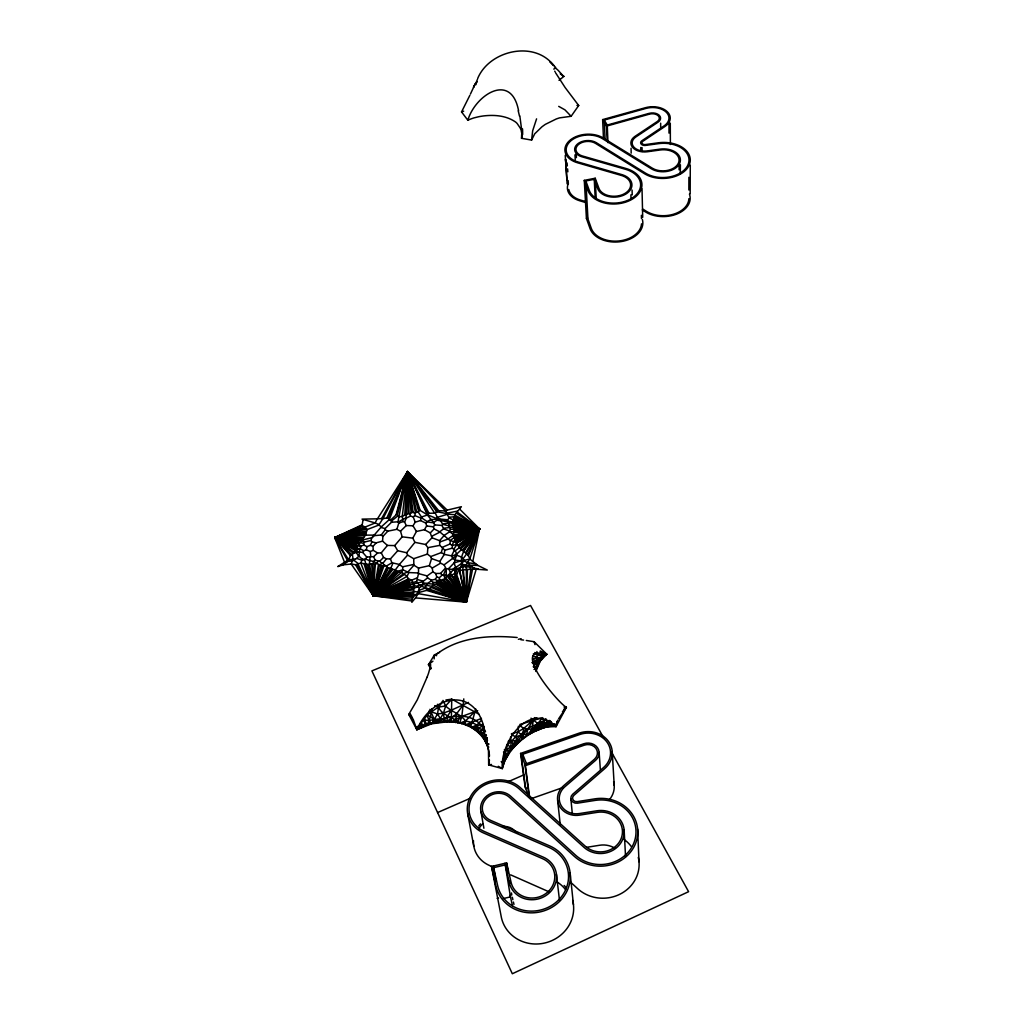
<?xml version="1.0" encoding="UTF-8"?>
<svg xmlns="http://www.w3.org/2000/svg" width="1025" height="1025" viewBox="0 0 1025 1025"><rect width="100%" height="100%" fill="white"/><g stroke="black" fill="none" stroke-linecap="round" stroke-linejoin="round"><path stroke-width="1.5" d="M476.228 569.195L466.388 569.49L466.337 602.149L415.509 597.895L411.832 602.277L411.691 600.97L412.921 597.229L417.623 593.129L419.379 587.876L421.48 586.3L466.337 602.149L476.228 569.195L487.311 570.054L477.855 565.428L469.77 559.035L465.965 565.095L460.315 567.389L459.367 570.297L466.337 602.149L418.226 593.642L415.509 597.895M688.864 189.997L688.902 177.287M670.286 123.115L670.388 144.499M690.171 193.789L690.273 165.127M669.017 122.769L668.992 133.109M394.702 545.595L402.172 536.818L400.506 531.193L396.88 529.323L387.834 531.168L382.889 536.421L382.556 541.123L387.424 545.415L394.702 545.595L397.738 550.707L406.643 552.757L407.617 555.076L413.69 558.689L427.387 554.102L430.679 556.601L431.563 558.574L439.815 561.533L440.583 563.173L444.056 564.865L446.157 568.734L454.69 569.657L455.792 567.017C451.436 561.508 459.213 556.139 455.177 550.835L452.384 548.119L452.281 545.441L449.911 544.032L442.108 547.427L439.738 545.39L427.848 547.658L425.644 544.518L414.92 542.34L412.806 538.151L416.432 531.475L424.414 529.72L430.269 532.91L431.961 537.766L425.644 544.518M447.797 521.315L449.603 527.324L453.127 527.158L452.166 521.994L439.827 519.457L437.278 517.33L435.305 513.077L428.988 513.32L427.092 514.281L407.476 471.615L377.443 518.829L362.004 519.124L375.163 522.942L377.226 518.817L382.966 518.548L407.476 471.615L447.182 510.117L461.378 506.722L454.921 514.729L454.242 518.445L452.909 519.739L449.027 517.894L445.683 510.975L438.662 510.655L434.651 513.128L407.476 471.615L381.838 518.163M463.069 566.902L460.994 561.136L470.065 558.971L467.759 554.73L459.238 547.76C459.482 544.826 454.626 545.723 456.227 542.366M448.053 538.971L450.231 540.598L456.112 542.366L456.343 540.559L453.87 536.293L452.691 535.703L448.053 538.971L439.738 531.821L434.075 528.926L433.434 526.837L434.677 524.915L433.575 522.558L427.105 514.653L439.981 519.88L442.813 524.3L449.04 525.928M489.463 756.181C488.771 736.373 470.347 722.228 451.295 722.048L451.756 699.152L445.913 699.985M419.379 587.876L417.611 586.326L419.212 585.288L421.48 586.3M442.992 700.395L445.619 705.969C451.589 711.991 460.738 713.861 465.465 720.959L465.376 724.906L481.468 718.397M680.293 174.083L680.395 164.743M521.674 134.454L521.52 138.298L531.603 140.079L534.704 133.827L541.905 126.844A86.203 57.336 -2.9 0 1 545.39 124.333L556.319 118.951A145.114 98.772 -2.6 0 1 559.496 117.888L571.13 116.286L578.702 105.511L565.121 87.535L555.64 72.877M454.626 559.97L461.34 560.944C461.109 548.183 474.998 539.932 479.546 528.913L459.572 508.989M416.073 594.679L413.562 594.526L413.664 588.452L409.654 585.993L373.292 595.781L351.216 564.058L352.305 560.995L356.649 558.407C360.569 556.152 358.558 550.579 360.185 548.798L363.773 550.707L366.335 549.861L370.256 551.514L373.279 550.335L377.584 553.013L381.274 552.872L387.424 545.415M467.464 569.528L466.337 602.149L426.515 590.4L418.892 592.488L418.226 593.642M411.691 600.97L373.292 595.781L360.787 562.943L362.35 559.317L365.553 559.061L366.758 557.049L373.613 556.678L377.584 553.013M355.521 564.724L356.841 564.532L373.292 595.781L407.463 580.201L407.937 578.292L407.079 576.306L401.672 572.347L398.136 571.681L373.292 595.781L355.521 564.724L351.216 564.019L343.003 564.877L337.802 566.594L348.564 559.701L354.97 559.163M411.986 599.189L373.292 595.781L374.433 564.391L369.858 563.75C367.873 557.357 373.318 563.635 375.15 560.252L379.711 561.239L383.581 557.421L386.399 558.843L390.397 558.945L397.738 550.707M416.432 531.475L412.998 525.799L406.272 525.556L404.567 522.02L402.928 521.546L402.812 519.483L406.079 517.83L407.476 471.615L445.683 510.975M445.337 568.183L440.622 573.385L435.625 573.488L432.845 571.822L432.243 568.055L429.321 565.672L418.52 568.093L413.921 565.223L413.69 558.689M486.286 737.09L488.464 751.005L488.669 764.906L502.276 768.571C500.226 742.126 528.862 700.626 556.075 726.584L566.389 707.288C558.471 703.586 508.182 643.764 546.812 654.245L540.278 661.138L535.844 671.426M531.603 140.079L532.68 130.739L536.575 118.849M478.15 568.862C471.91 568.363 470.59 565.313 465.798 565.095L466.285 566.825L463.095 566.607M510.54 737.026L511.244 741.382L510.476 751.389L504.428 761.396L502.276 768.571L498.304 766.303M503.121 758.82L505.466 759.269L503.89 756.617L506.722 749.582L507.055 745.047C512.808 740.332 519.496 734.566 518.317 726.302M360.185 548.798L361.236 545.928L363.888 545.095L366.937 546.607L370.345 545.338L372.985 546.376L373.279 550.335M412.921 597.229L373.292 595.781L375.24 564.211L376.636 563.455L380.48 565.018L381.607 563.071L382.991 563.186L383.901 564.826L386.54 565.967L391.934 562.776L399.391 564.442L407.617 555.076M402.812 519.483L402.261 516.626L404.773 514.883L407.476 471.615L438.662 510.655M344.502 562.238L334.714 537.574L359.224 540.265C365.195 538.804 365.63 534.089 367.206 529.541L378.712 525.12L381.467 526.709L389.346 519.547L407.476 471.615L437.38 511.052M360.774 563.033L357.93 563.917L373.292 595.781L390.884 568.017L392.818 563.442M447.259 520.764L449.027 517.894M427.387 554.102L427.848 547.658M434.139 658.921L434.433 654.86L439.558 652.425M489.438 759.948L488.669 764.906L491.513 764.471M360.787 562.943L364.106 563.75L373.292 595.781L406.81 580.957M427.066 677.23L417.252 699.908L408.757 714.399L416.868 729.736L431.576 723.817L446.926 721.843L447.425 716.411L451.308 710.184L468.515 702.42M359.058 549.285L357.84 548.836L357.02 546.12L355.598 545.8L356.277 543.75L358.788 543.852L360.339 542.699L363.593 543.199L364.58 542.007L370.947 540.508L371.857 537.741L374.356 535.665L381.287 534.986L382.889 536.421M431.833 708.839L430.474 716.693L427.246 725.021L424.26 719.883C427.322 711.017 438.892 710.197 442.236 701.51M418.892 592.488L419.712 590.092L425.106 588.119L427.425 589.695L466.337 602.149L454.754 578.074L455.318 572.911L454.382 569.503L460.904 567.414L461.481 564.134M432.845 571.822L427.156 575.909L418.533 573.603L418.52 568.093M481.122 720.601L476.933 725.047L475.152 729.928L483.428 725.495M547.401 720.562L543.109 728.083C530.104 732.196 518.906 740.793 510.476 751.389L506.722 749.582L504.249 749.928M431.269 580.137L431.307 580.957L427.528 583.327L423.568 583.071L422.543 581.841L427.566 577.908L431.269 580.137L435.279 579.356L438.879 582.238L441.173 581.354L439.827 579.714L437.265 580.586M466.285 566.825L469.732 567.068M437.483 704.29C440.007 715.783 453.063 716.296 459.61 723.227L461.839 716.424L463.787 698.871M367.206 529.541L365.015 527.119L375.163 522.942M378.712 525.12L382.966 518.548M526.312 736.411L527.734 729.339L534.525 717.615M402.261 516.626L407.476 471.615L436.688 511.706M433.742 723.342L434.228 719.383L437.572 714.015L438.495 707.109L445.619 705.969L451.756 699.152L478.79 714.118M557.677 720.165L556.075 726.584L544.518 727.007L543.109 728.083L544.429 727.673L550.156 720.626M439.738 545.39L439.597 540.662L431.961 537.766M470.859 569.016L466.337 602.149L431.512 587.517L429.321 588.414M373.023 563.942L373.356 561.521M449.911 544.032L450.385 540.636M455.907 568.811L455.126 574.205L466.337 602.149L431.692 586.364L422.659 584.455L419.148 585.006L416.573 581.598L418.533 573.603M544.429 727.673L545.748 727.263L546.056 725.213L543.058 718.743M412.998 525.799L415.215 522.199L420.455 520.546L421.493 516.997L418.226 512.116L415.445 512.564L414.843 515.588L413.19 516.856L410.423 516.1L406.4 518.022L404.567 522.02M473.883 568.773L474.05 567.786M431.692 586.364L433.575 585.211L466.337 602.149L462.557 570.015L466.388 569.49M459.367 570.297L462.608 570.156L463.21 566.518M413.562 594.526L412.319 595.986L373.292 595.781L378.443 564.826M546.402 719.563L543.66 720.998L540.367 729.057L536.075 730.851L539.432 724.854L545.838 718.717M454.921 559.804L452.691 558.42L451.512 555.857L444.299 554.397L444.748 550.233L442.108 547.427M535.319 718.153L523.89 728.339L521.238 740.268L508.285 741.216M533.999 669.44L536.562 668.761L533.436 666.775L534.64 663.277L537.036 660.561L536.921 651.541M364.708 559.458L373.292 595.781L396.265 571.322L395.458 569.746L399.391 564.442M366.335 549.861L366.937 546.607M396.88 529.323L398.725 523.25L397.982 521.815L407.476 471.615L428.988 513.32M472.538 569.157L466.337 602.149L436.163 584.34L427.784 583.648L426.528 584.955M412.703 595.256L373.292 595.781L379.481 565.121M440.891 580.176L446.131 578.343L446.336 568.683M459.61 723.227L465.465 720.959L471.679 722.369L476.933 725.047L478.662 728.493L477.945 731.952L482.877 729.493L484.351 726.738M472.858 561.047L479.546 528.913L457.073 511.911M477.663 710.645L461.839 716.424L455.51 722.535L456.561 713.797L463.121 705.072M452.691 535.703L454.447 530.079L453.793 529.246L450.398 529.22L449.655 531.668L454.024 535.088L453.87 536.293M457.56 722.868L457.983 720.895M399.122 516.344L397.764 515.959L397.431 514.64L407.476 471.615L427.643 513.884M359.224 540.265L357.546 541.892L360.326 542.481L363.657 539.727L371.985 537.651L381.467 526.709M365.4 527.132L362.043 525.607L363.029 520.008M389.064 519.918L390.474 520.213L396.893 514.166L407.476 471.615L420.199 510.437L427.105 514.653M413.126 593.667L373.292 595.781L381.185 565.864L380.48 565.018M396.188 514.358L407.476 471.615L419.315 510.424L418.226 512.116M450.231 540.598L454.28 537.369M436.163 584.34L436.983 583.904L466.337 602.149L455.536 574.167L456.42 568.555M475.767 708.967L470.603 727.148L482.852 724.355M413.242 592.77L373.292 595.781L381.915 566.197L383.901 564.826M411.179 586.659L413.728 586.044L413.6 583.853L411.563 580.317L407.937 578.292M429.911 709.338L434.228 719.383L431.576 723.817L429.155 720.613L426.938 715.181L430.474 716.693L438.072 722.561L443.518 713.08L445.619 705.969M430.679 556.601L441.262 552.603L442.493 548.49M436.983 583.904L436.202 582.367L433.332 582.469L431.307 580.957M429.321 565.672L431.563 558.574M521.52 138.298L521.892 136.94A46.484 30.302 -6.1 0 0 522.071 134.916L521.084 129.983A69.533 45.472 -6.7 0 0 520.123 127.894L517.305 123.718A14.568 9.468 -5.4 0 0 515.101 121.693C505.914 115.53 494.204 114.659 483.48 115.94A59.758 39.373 -5.8 0 0 478.675 116.735L473.883 117.913A58.041 38.194 -5.7 0 0 469.335 119.553L467.836 120.22L461.545 111.917L469.886 95.261M364.106 563.75L367.603 564.442L373.292 595.781L407.809 582.777L408.847 581.342L416.919 577.998M469.77 559.035L479.546 528.913L456.381 513.166M359.096 549.182L355.15 547.568L355.598 545.8M447.425 716.411L444.184 719.038C437.393 717.808 430.897 721.638 424.26 719.883L420.686 723.189L418.917 728.583L418.021 726.136M413.831 591.886L373.292 595.781L382.773 566.133M454.459 562.699L464.082 560.137L461.455 557.369M437.188 583.212L438.38 583.199L466.337 602.149L456.804 574.91L458.547 569.938L459.892 569.938M488.669 764.906L489.425 762.728M413.626 589.721L373.292 595.781L383.67 566.646L385.4 565.736M433.575 585.211L433.806 584.545M361.863 524.928L334.714 537.574L355.15 547.593L354.432 552.654L350.422 555.576L348.013 561.316L343.003 564.877M453.793 529.246L453.127 527.158M438.879 582.238L466.337 602.149L450.347 572.873L453.588 569.657M553.974 726.328L554.807 724.201L548.618 724.637L546.056 725.213L540.367 729.057M389.346 519.547L388.373 518.522L407.476 471.615L418.61 511.052M502.276 768.571C508.81 746.021 527.913 713.81 556.075 726.584L557.087 721.562M468.438 555.627L479.546 528.913L454.946 515.101M555.909 724.342L555.038 726.418L554.807 724.201L552.911 726.277L552.834 724.393L550.668 726.379L551.565 722.266L545.748 727.263M456.445 544.762L457.227 542.917L456.112 542.366M413.536 584.109L409.821 584.814L408.834 583.392L416.573 581.598M532.962 732.363L537.933 723.291L542.763 717.628M435.625 573.488L436.804 577.024L439.264 577.703L442.134 575.204L443.312 575.281L446.157 568.734M356.867 543.468L357.674 542.046L334.714 537.574L347.373 560.239M369.858 563.75L368.692 564.416L373.292 595.781L409.821 584.814M452.127 545.287L453.652 541.841M452.166 521.994L453.37 520.457L452.909 519.739M382.786 518.624L386.822 518.035L407.476 471.615L416.688 512.013M470.462 93.992L475.241 83.794L473.537 87.24L473.986 86.267M475.972 84.652A38.425 24.421 -6.7 0 0 475.472 84.076L477.496 79.271M467.759 554.73L479.546 528.913L454.626 516.113M370.345 545.338L371.96 541.866L370.947 540.508M467.836 120.22C475.331 94.902 511.321 71.571 518.586 110.803M413.664 588.452L373.292 595.781L386.95 566.94L386.54 565.967M407.079 576.306L408.86 572.552L418.046 572.962M451.512 555.857L454.293 550.271M451.308 710.184L443.518 713.08L444.184 719.038L446.926 721.843L449.129 721.92L451.154 717.936L456.561 713.797M411.358 587.043L373.292 595.781L387.617 567.683L386.95 566.94M477.663 78.528C489.297 50.238 534.435 40.103 553.705 65.459L549.938 61.667L555.717 67.496M425.106 588.119L425.452 587.466M466.337 553.333L479.546 528.913L454.382 517.804M411.23 586.672L373.292 595.781L388.488 568.029L390.884 567.94M551.796 726.315L552.834 724.393M369.718 563.968L373.292 595.781L396.47 571.643L402.748 569.772L408.86 572.552M461.942 563.583L463.8 560.816M431.512 587.517L431.948 586.774M465.709 552.616L479.546 528.913L454.242 518.445M424.414 529.72L426.631 525.966L425.9 523.134L420.455 520.546M463.492 724.303L465.465 720.959L474.678 711.76M362.043 525.607L334.714 537.574L354.419 552.693L356.457 552.77L357.392 548.964M357.097 551.745L362.735 552.424L363.773 550.707M486.542 744.47L489.015 744.112L486.004 743.189L486.747 742.1L484.787 740.614L487.195 737.846L482.557 736.732L486.465 735.309M439.815 561.533L444.299 554.397M432.678 583.494L433.332 582.469M376.636 563.455L378.007 561.354M435.279 579.356L436.804 577.024M549.49 726.52L550.732 724.624L548.298 726.699L548.593 722.587L550.886 721.459L547.043 726.956M422.659 584.455L423.568 583.071M453.793 549.182L456.599 544.98M558.548 718.884L566.389 707.288L564.045 707.071M409.68 584.98L373.292 595.781L391.691 568.913L390.884 568.017M434.677 524.915L442.044 525.441L442.813 524.3M453.422 722.279L455.395 719.409L461.839 716.424M468.899 726.353L471.679 722.369L467.169 725.61M543.66 720.998L537.933 723.291L524.621 737.59L518.035 731.876L511.385 733.759M371.768 564.339L373.292 595.781L392.754 569.426L395.458 569.746M463.313 558.446L466.567 554.025M463.313 550.784L479.546 528.913L453.306 519.829M381.287 534.986L385.195 529.771L385.08 528.58L391.524 522.238L397.982 521.815M475.472 84.076L477.189 81.846M382.991 563.186L386.399 558.843M410.423 516.1L410.179 513.897L411.102 512.743L413.126 512.321L414.728 513.384M406.643 552.757L414.92 542.34M453.55 541.841L455.318 539.624M462.429 550.182L479.546 528.913L453.37 520.457M549.298 720.396L545.646 722.997L539.432 724.854L532.206 728.929L527.734 729.339L514.012 744.739L506.722 749.582L509.092 753.272L505.171 753.772L503.467 752.03M372.703 564.186L373.292 595.781L395.445 569.81M541.751 728.557L543.237 726.815L544.518 727.007M476.561 730.928L478.662 728.493L482.877 729.493L484.3 732.222L481.583 735.45L485.978 734.669M357.02 546.12L358.917 545.005L358.788 543.852M559.022 80.36L563.865 76.414C561.841 75.235 554.653 64.498 553.923 69.277M413.921 565.223L408.155 571.719L403.581 573.731L373.292 595.781L408.911 584.032M439.597 540.662L444.017 535.665M443.312 575.281L448.13 575.397L450.539 572.706L448.604 568.529M562.456 711.696L566.389 707.288L564.058 709.108M372.985 546.376L376.201 542.84L382.556 541.123M460.84 548.926L479.546 528.913L453.063 521.161M430.269 532.91L434.075 528.926M448.604 568.657L454.677 562.302M453.063 558.484L456.535 554.961M460.174 548.221L479.546 528.913L452.422 522.494M482.877 729.493L479.252 733.067L484.3 732.222L480.443 734.246M537.51 730.236L545.646 722.997L548.593 722.587M400.506 531.193L406.272 525.556M413.562 588.324L417.611 586.864M425.9 523.134L427.207 521.904L433.69 522.865M408.834 583.392L373.292 595.781L398.815 572.078M456.458 554.294L461.263 549.823M446.926 721.843L451.154 717.936M541.533 724.765L534.55 731.555L532.206 728.929L533.205 720.293L536.818 717.897M421.288 586.044L422.877 584.647M425.17 586.953L426.836 585.493M459.033 546.748L479.546 528.913L452.333 523.122M407.924 582.431L373.292 595.781L401.672 572.347L402.774 569.849L402.607 566.812L399.481 564.698M391.524 522.238L391.435 521.11L397.764 515.959M458.572 545.979L479.546 528.913L452.883 524.582M432.934 661.163L428.488 664.7L430.795 669.017M439.738 531.821L443.594 528.798L442.044 525.441M406.195 515.011L408.001 513.589L410.179 513.897M426.515 590.4L427.425 589.695M457.842 545.415L479.546 528.913L452.845 525.184M436.65 654.181C459.29 636.858 489.745 634.975 517.177 637.524M455.177 550.835L459.238 547.76M452.768 569.298L455.792 567.017M444.056 564.865L452.691 558.42M436.202 582.367L437.419 581.47M461.583 723.752L465.465 720.959M436.202 518.842L437.893 517.663M433.575 522.558L436.958 520.2L440.917 520.854M455.946 569.08L455.484 567.671L461.916 563.199M407.489 579.343L373.292 595.781L404.145 574.589M451.551 575.422L455.318 572.911M443.889 535.601L449.706 531.732L453.78 531.642M455.395 719.409L451.295 722.048L449.129 721.92M533.026 662.586L546.812 654.245L534.102 641.714L526.299 640.471M476.933 725.047L472.192 728.045L478.662 728.493M457.227 542.917L479.546 528.913L453.204 526.427M457.15 542.558L479.546 528.913L453.191 527.004M398.238 522.135L402.787 519.38M518.035 731.876L523.89 728.339L527.734 729.339M456.83 542.366L479.546 528.913L453.972 528.106M432.243 568.055L440.583 563.173M373.292 595.781L407.092 576.332M356.841 564.532L357.93 563.917M445.35 511.103L447.182 510.117M473.678 728.98L475.318 728.096M427.335 589.567L429.411 588.504M431.986 536.165L439.892 532.116M456.343 540.559L479.546 528.913L454.113 528.592M421.377 517.676L427.118 521.546L430.59 519.816M456.125 540.111L479.546 528.913L453.934 529.092M451.974 556.229L456.522 554.192M437.585 812.556L469.822 798.475M507.913 781.832L524.031 774.785M455.228 539.137L479.546 528.913L454.447 530.079M348.564 559.701L334.714 537.574L362.581 526.12M398.725 523.25L402.928 521.546M463.672 111.2L461.545 111.917M454.869 538.01L479.546 528.913L454.523 530.591M440.225 541.841L448.168 539.022M531.309 798.642L562.904 787.533M527.234 787.93L525.671 788.481L521.136 754.823L579.842 734.489A22.781 20.154 -4.4 0 1 607.069 742.215A22.781 20.154 -4.4 0 1 603.533 767.546L572.642 794.285A5.804 5.228 -5.9 0 0 577.485 803.177L595.089 800.41A35.311 32.288 -3.6 0 1 634.283 841.871A35.311 32.288 -3.6 0 1 575.691 855.273L510.54 796.092A17.476 15.67 -13.7 0 0 484.095 798.642A17.476 15.67 -13.7 0 0 489.835 821.819L548.708 847.303A35.952 33.274 -13.4 0 1 554.563 903.473A35.952 33.274 -13.4 0 1 497.65 885.626L493.281 866.061M529.605 797.117L525.428 765.637L584.391 745.149A9.673 8.559 -4.4 0 1 595.973 748.429A9.673 8.559 -4.4 0 1 594.449 759.205L563.583 785.765A19.142 17.246 -5.9 0 0 559.407 805.996A19.142 17.246 -5.9 0 0 579.522 815.144L597.216 812.351A21.781 19.911 -3.6 0 1 621.406 837.873A21.781 19.911 -3.6 0 1 585.313 846.24L520.136 787.469A30.865 27.675 -13.7 0 0 473.486 792.056A30.865 27.675 -13.7 0 0 483.569 832.979L542.609 858.707A22.166 20.513 -13.4 0 1 546.197 893.3A22.166 20.513 -13.4 0 1 511.103 882.423L506.619 862.896L491.539 866.484L501.417 917.631A36.657 34.35 -14.8 0 0 545.082 942.936A36.657 34.35 -14.8 0 0 572.68 900.488M528.798 796.425L525.133 787.098L520.585 753.413L579.253 733.106A24.485 21.666 -4.4 0 1 608.517 741.408A24.485 21.666 -4.4 0 1 604.724 768.635L573.833 795.413A4.062 3.652 -5.9 0 0 577.229 801.627L594.82 798.859A37.079 33.902 -3.6 0 1 635.961 842.396A37.079 33.902 -3.6 0 1 574.436 856.464L509.297 797.219A15.721 14.094 -13.7 0 0 485.491 799.5A15.721 14.094 -13.7 0 0 490.655 820.372L549.502 845.817A37.746 34.94 -13.4 0 1 555.653 904.806A37.746 34.94 -13.4 0 1 495.895 886.048L491.539 866.484M350.422 555.576L334.714 537.574L365.015 527.119M421.493 516.997L427.13 515.114M350.934 554.986L334.714 537.574L364.951 527.683M454.203 536.857L479.546 528.913L454.293 531.129M519.867 724.444L541.392 718.012M437.278 517.33L447.387 514.294M351.678 554.653L334.714 537.574L365.361 528.4M511.488 734.784L515.754 736.732L527.234 733.862L529.669 734.195L532.206 728.929L531.347 733.208L537.741 728.16L543.237 726.815M602.636 119.617L645.507 107.689A18.04 11.698 -1.8 0 1 667.262 111.699A18.04 11.698 -1.8 0 1 664.982 126.459L642.803 141.309A2.972 1.96 -2 0 0 642.252 143.615A2.972 1.96 -2 0 0 645.417 144.576L658.281 142.808A27.086 17.989 -1.5 0 1 689.159 165.192A27.086 17.989 -1.5 0 1 644.507 173.725L595.448 143.333A11.48 7.572 -3.4 0 0 578.023 144.922A11.48 7.572 -3.4 0 0 582.392 155.979L626.083 168.51A27.38 18.437 -2.7 0 1 631.938 199.362A27.38 18.437 -2.7 0 1 587.991 190.573L584.288 180.362L595.205 178.235L598.972 188.421A16.08 10.827 -2.7 0 0 624.776 193.533A16.08 10.827 -2.7 0 0 621.355 175.429L577.549 162.783A22.524 14.862 -3.4 0 1 569.016 141.117A22.524 14.862 -3.4 0 1 603.161 137.939L652.246 168.138A15.913 10.57 -1.5 0 0 678.435 163.09A15.913 10.57 -1.5 0 0 660.292 149.97L647.377 151.751A14.03 9.225 -2 0 1 632.438 147.19A14.03 9.225 -2 0 1 635.064 136.312L657.23 121.539A7.137 4.625 -1.8 0 0 658.152 115.71A7.137 4.625 -1.8 0 0 649.543 114.121L606.518 126.126L602.636 119.617L603.482 138.644M604.25 120.04L645.968 108.419A16.784 10.891 -1.8 0 1 666.212 112.161A16.784 10.891 -1.8 0 1 664.085 125.883L641.906 140.733A4.254 2.793 -2 0 0 641.125 144.025A4.254 2.793 -2 0 0 645.648 145.409L658.511 143.641A25.804 17.13 -1.5 0 1 687.929 164.948A25.804 17.13 -1.5 0 1 645.404 173.071L596.345 142.706A12.748 8.418 -3.4 0 0 576.985 144.487A12.748 8.418 -3.4 0 0 581.828 156.761L625.545 169.304A26.073 17.566 -2.7 0 1 631.118 198.683A26.073 17.566 -2.7 0 1 589.26 190.33L585.852 180.951L594.257 179.311L597.703 188.664A17.387 11.711 -2.7 0 0 625.596 194.199A17.387 11.711 -2.7 0 0 621.893 174.622L578.1 162.001A21.256 14.017 -3.4 0 1 570.054 141.553A21.256 14.017 -3.4 0 1 602.277 138.554L651.349 168.779A17.194 11.416 -1.5 0 0 679.678 163.334A17.194 11.416 -1.5 0 0 660.049 149.138L647.159 150.918A12.761 8.392 -2 0 1 633.578 146.78A12.761 8.392 -2 0 1 635.961 136.889L658.127 122.116A8.392 5.445 -1.8 0 0 659.203 115.236A8.392 5.445 -1.8 0 0 649.068 113.378L607.248 125.05L604.25 120.04L605.083 139.246M444.748 550.233L452.384 548.119M353.356 553.449L334.714 537.574L366.104 529.002M448.13 575.397L451.628 575.179M454.165 535.498L479.546 528.913L453.985 532.27M454.024 535.088L479.546 528.913L453.857 532.872M497.138 898.387L498.611 898.041M503.403 898.553L510.45 896.862L505.248 864.908L493.64 867.663L496.01 881.333M374.433 564.391L375.24 564.211M518.381 639.293L521.148 638.678M451.589 575.409L454.754 578.074M417.47 582.956L422.543 581.841M402.607 566.812L413.447 564.506M357.059 551.783L334.714 537.574L366.156 530.899M452.281 545.441L456.189 544.608M584.288 180.362L586.415 218.376L587.645 218.133M532.641 658.473L543.032 657.525L534.755 652.502M446.157 513.333L457.291 511.155M413.6 583.853L417.508 583.097M355.15 549.502L334.714 537.574L365.618 532.129M586.812 847.291L599.702 845.241A21.153 19.59 -3.4 0 1 615.077 848.316M429.039 710.978L437.572 714.015L443.518 713.08M356.931 549.49L334.714 537.574L365.541 533.269M399.378 516.779L402.043 516.421M442.544 523.865L448.489 523.083M443.569 528.259L449.667 527.516L450.398 529.22M455.536 574.167L466.337 602.149L440.135 582.29M355.009 547.85L334.714 537.574L365.861 534.307M448.668 517.266L454.165 516.792M430.462 519.688L436.701 519.15L436.958 520.2M404.773 514.883L405.874 514.793M354.855 546.556L334.714 537.574L366.322 535.101M348.013 561.316L352.305 560.995M434.651 513.128L435.305 513.077M469.822 565.236L477.855 565.428M487.195 737.846L483.364 738.038L487.541 740.217M367.603 564.442L368.692 564.416M484.095 739.32L485.594 739.294M354.983 546.158L334.714 537.574L363.567 537.279M366.194 535.127L374.497 535.114M419.315 510.424L420.199 510.437M345.438 561.879L346.719 561.905M417.623 593.129L418.341 593.142M355.393 545.877L334.714 537.574L362.824 538.138M484.787 740.614L487.272 740.665M576.96 105.421L578.702 105.511M355.508 545.146L334.714 537.574L362.542 538.894M533.32 653.886L545.39 655.27L540.201 651.669M449.257 525.274L452.691 525.479M430.808 664.866L428.488 664.7L434.433 654.86L436.624 655.68M447.002 514.089L454.921 514.729M538.804 663.623L531.898 662.573M439.353 519.009L447.323 519.726M355.739 544.903L334.714 537.574L359.647 539.97M448.373 522.814L452.358 523.25M467.285 562.571L475.715 563.891M355.944 544.147L334.714 537.574L362.619 540.88L364.58 542.007M402.172 536.818L412.806 538.151M426.631 525.966L433.434 526.837M362.12 559.778L364.208 560.047M520.764 639.69L523.57 640.087M485.402 741.895L486.747 742.1M440.648 520.61L447.848 521.712M356.277 543.75L334.714 537.574L357.815 541.162M356.7 542.955L334.714 537.574L357.52 541.495M461.468 564.186L466.055 564.993M414.215 591.425L417.739 592.053M540.278 661.138L532.705 659.639M537.036 667.454L533.436 666.775L537.548 666.147L532.705 661.573M436.548 511.667L446.477 513.551M414.036 585.608L417.611 586.326M532.949 655.898L542.033 658.716M503.89 756.617L506.606 757.206L505.171 753.772L507.823 755.22M334.714 537.574L356.867 542.558M371.96 541.866L376.201 542.84M381.159 527.516L385.08 528.58M417.7 579.599L422.633 580.983M585.659 201.592L580.342 200.016A20.807 14.03 -3.3 0 1 568.798 189.522M585.108 202.386L579.791 200.797A22.063 14.862 -3.3 0 1 568.273 183.603M507.055 745.047L513.41 747.93L514.012 744.739L511.244 741.382M519.611 741.716L517.305 740.998L515.754 736.732M386.822 518.035L388.373 518.522M356.649 558.407L361.62 560.073M537.523 654.091L544.173 656.384M396.329 570.951L398.174 571.591M456.33 555.14L461.391 556.985M365.553 559.061L369.794 560.637M374.894 522.955L378.789 524.428M443.594 528.798L449.347 530.988M434.741 705.648L438.495 707.109M358.917 545.005L361.236 545.928M387.617 567.683L388.488 568.029M414.843 515.588L420.852 518.035M406.771 581.329L409.321 582.918M454.037 538.266L454.857 538.625M492.154 866.676L489.322 865.42A29.994 27.252 -14.7 0 1 473.46 840.628M510.681 874.863L546.722 890.802A21.525 20.167 -14.8 0 1 548.977 891.968M463.531 560.816L467.426 562.546M558.715 106.369L564.929 109.842L571.13 116.286M538.151 664.879L534.64 663.277L539.496 662.381L537.036 660.561L541.11 659.921L536.895 657.627M381.185 565.864L381.915 566.197M407.809 582.777L408.885 583.289M391.691 568.913L392.754 569.426M540.252 650.952L546.812 654.245M385.195 529.771L387.834 531.168M456.971 569.093L458.547 569.938M441.262 552.603L444.081 554.153M420.955 727.583L420.686 723.189L425.093 725.777L424.26 719.883M519.483 725.598L523.89 728.339M362.427 538.958L363.657 539.727M643.175 209.267L646.224 211.201A25.253 17.13 -1.4 0 0 673.297 214.289A25.253 17.13 -1.4 0 0 688.89 198.683M642.291 209.907L645.353 211.842A26.522 17.989 -1.4 0 0 676.872 214.02A26.522 17.989 -1.4 0 0 689.441 194.084M358.276 545.646L360.287 546.927M560.265 73.864L563.865 76.414M355.88 544.852L357.264 545.838M536.306 727.084L538.932 729.633M353.971 560.355L358.186 563.558M487.054 745.777L488.797 747.097M440.904 582.021L466.337 602.149L463.338 569.99M407.463 580.201L408.847 581.342M441.173 581.354L466.337 602.149L459.636 570.182M501.174 761.626L503.442 763.587L502.698 761.088M373.843 561.393L376.201 563.494M442.48 580.201L466.337 602.149L454.344 578.164M517.561 833.299L514.243 830.25A15.285 13.889 -14.7 0 0 502.404 826.445M570.669 882.23L577.613 888.624A36.016 33.364 -3.4 0 0 620.368 893.992A36.016 33.364 -3.4 0 0 638.28 857.413M390.474 520.213L391.435 521.11M358.558 555.755L362.35 559.317M530.988 718.179L539.432 724.854M379.711 561.239L381.607 563.071M443.722 579.842L466.337 602.149L452.999 576.947M502.775 759.525L504.428 761.396M445.657 578.651L466.337 602.149L449.578 575.717M362.735 552.424L366.758 557.049M446.131 578.343L466.337 602.149L448.796 575.576M440.622 573.385L442.134 575.204M437.572 714.015L442.493 722.074L444.184 719.038L444.709 721.933M471.59 565.826L472.64 567.222M446.669 575.461L466.337 602.149L445.081 578.651L443.966 575.576M468.207 563.071L469.706 565.249M420.686 723.189L423.005 726.661M485.517 731.773C471.564 704.29 437.239 719.473 416.868 729.736L413.216 719.358L408.757 714.399L410.243 713.848L412.473 717.987M356.457 552.77L358.455 555.87M514.934 746.303L514.012 744.739L516.472 744.714L517.305 740.998L518.035 743.189M603.789 738.115L530.54 605.48L371.908 670.888L512.321 973.75L688.595 891.686L611.502 752.068M527.234 733.862L527.977 735.284M554.73 71.161L555.153 71.981M381.274 552.872L383.581 557.421M510.693 747.097L511.936 749.634M434.228 719.383L435.894 722.933M373.613 556.678L375.15 560.252M413.728 586.044L414.369 587.556M390.397 558.945L391.934 562.776M526.478 763.663L522.75 754.272L523.365 758.859M520.585 753.413L525.428 765.637M413.19 516.856L415.215 522.199M586.415 218.376L590.054 228.588A26.791 18.424 -2.6 0 0 621.855 241.464A26.791 18.424 -2.6 0 0 642.329 219.376M534.102 641.714L534.986 644.623M484.569 730.389C476.138 685.763 432.025 694.207 416.868 729.736L416.791 726.827M439.264 577.703L439.827 579.714M522.084 735.309L522.917 738.897M504.889 863.306L509.348 882.832A23.972 22.178 -13.4 0 0 547.286 894.62A23.972 22.178 -13.4 0 0 543.417 857.207L484.389 831.518A29.123 26.112 -13.7 0 1 474.87 792.914A29.123 26.112 -13.7 0 1 518.881 788.597L584.071 847.406A23.537 21.525 -3.6 0 0 623.085 838.386A23.537 21.525 -3.6 0 0 596.934 810.788L579.253 813.581A17.399 15.67 -5.9 0 1 560.982 805.266A17.399 15.67 -5.9 0 1 564.762 786.88L595.627 760.294A11.39 10.071 -4.4 0 0 597.421 747.609A11.39 10.071 -4.4 0 0 583.789 743.753L524.877 764.227L529.054 795.707M512.321 897.272L512.872 899.655M513.423 902.051L513.961 904.447M512.449 905.652L510.091 895.286L511.782 894.889L511.462 892.942M519.842 116.004L521.533 128.868M427.156 575.909L427.566 577.908M415.445 512.564L407.476 471.615L408.001 513.589M467.643 813.491L473.806 846.227M412.319 595.986L412.447 596.742M480.968 811.621L483.903 828.251M506.619 862.896L507.618 869.046M507.939 871.071L508.272 873.095M509.566 881.128L509.886 883.114M363.593 543.199L363.888 545.095M352.408 554.576L353.074 559.073M413.126 512.321L407.476 471.615L409.09 513.41M369.756 557.049L370.153 560.406M556.447 874.389L559.445 899.95M470.18 567.107L470.398 569.067M412.076 512.218L407.476 471.615L411.102 512.743M370.256 551.514L370.794 556.319M557.677 800.858L560.303 825.01M570.105 872.723L573.436 904.614M570.874 798.885L572.36 814.132M567.068 162.949L567.325 165.909M567.594 168.856L567.85 171.803M565.236 155.339L566.928 180.233L565.531 159.08L565.685 161.245M599.138 752.376L600.342 769.506M440.045 718.909L440.276 722.292M568.145 180.567L568.35 183.693M429.155 720.613L429.411 724.393M574.974 154.839L575.256 159.644M612.207 751.568L614.218 785.368M576.217 153.993L576.434 157.607M566.787 178.068L567.107 183.834M585.852 180.951L587.953 218.978L591.297 228.344A25.51 17.54 -2.6 0 0 618.485 241.003A25.51 17.54 -2.6 0 0 641.535 223.834M624.148 830.032L625.558 856.836M594.257 179.311L595.217 198.517M595.205 178.235L596.23 198.837M606.518 126.126L607.12 140.399M637.64 829.02L638.985 861.692M607.248 125.05L607.979 142.667M642.034 147.562L642.15 151.431M631.041 148.292L631.182 153.122M632.079 190.048L632.22 194.865M352.779 559.291L352.818 560.637M642.022 188.741L642.701 217.326M640.766 147.485L640.856 151.111M641.381 215.314L641.458 218.44M466.298 566.697L466.349 569.669M630.926 194.814L630.964 197.953M660.651 123.192L660.689 127.523M679.114 164.987L679.127 169.83M522.532 128.907A134.377 112.263 76.9 0 1 522.66 134.531M518.227 110.892A124.153 103.756 75.9 0 1 519.47 116.081M483.762 730.441A165.153 123.858 56.2 0 1 485.491 737.103M427.079 677.205A31.544 2.614 -66.8 0 0 428.476 673.399L430.602 666.019L429.59 664.277L428.488 664.7L429.526 665.866A40.359 33.928 -16.1 0 1 431.358 668.236M564.134 885.472A36.657 34.35 -14.8 0 1 566.133 887.65M613.603 781.691A23.806 21.358 -4.4 0 1 609.529 799.538M478.726 826.048A29.994 27.252 -14.7 0 1 480.456 823.895M478.675 829.007A28.303 25.715 -14.7 0 1 482.621 823.857M557.446 882.192A34.914 32.71 -14.8 0 1 565.633 889.764M623.623 839.168A34.299 31.775 -3.4 0 1 631.413 846.637"/></g></svg>
